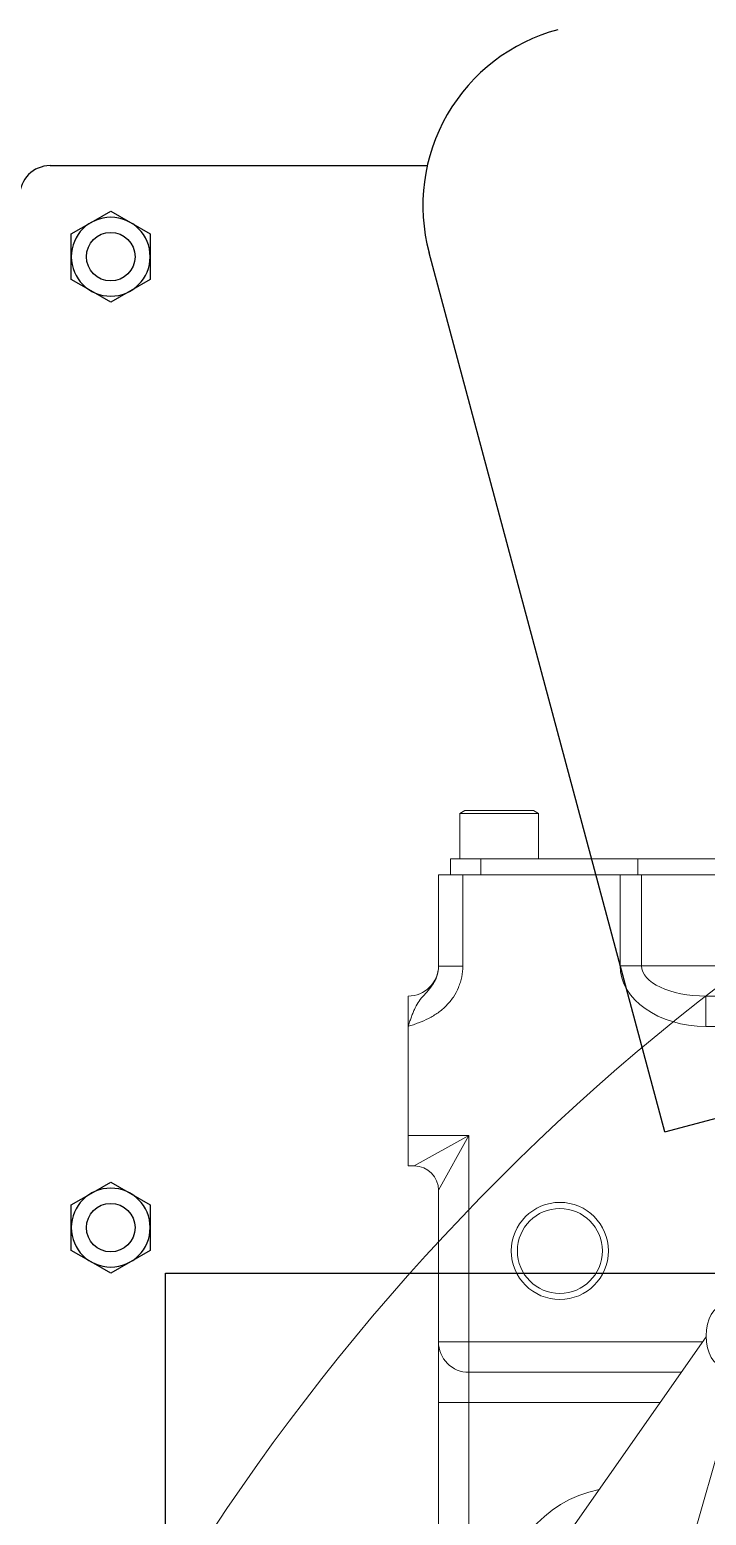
# Model space of a CAD drawing. Header units: millimetres. Extents: x 10462777 to 22643323, y 453826 to 1389191.
# Drawn here: x 11299770.5 to 11299882, y 584479.5 to 584724.3 of the extents above; entities that cross this region are included whole.
import ezdxf

# ---------------------------------------------------------------- set-up
doc = ezdxf.new("R2010")
doc.units = ezdxf.units.MM
doc.header["$LTSCALE"] = 200
doc.header["$MEASUREMENT"] = 0
doc.linetypes.add('CENTER2', pattern=[1.125, 0.75, -0.125, 0.125, -0.125])
doc.linetypes.add('PHANTOM', pattern=[2.5, 1.25, -0.25, 0.25, -0.25, 0.25, -0.25])
doc.layers.get('0').update_dxf_attribs({"linetype": 'CONTINUOUS'})
for name, color, linetype in [('2', 2, 'CONTINUOUS'), ('205', 4, 'CONTINUOUS'), ('DV1_DEFAULT', 7, 'CONTINUOUS')]:
    doc.layers.add(name, color=color, linetype=linetype)
doc.layers.add('LAYOUT', color=8, linetype='CONTINUOUS', lineweight=25)

# ---------------------------------------------------------------- blocks, each defined once
blk = doc.blocks.new('r710ic')
at = {"layer": 'DV1_DEFAULT', "color": 7, "linetype": 'Continuous', "lineweight": 0}
for p, q in [((271728.77, 103995.46), (271728.77, 104055.46)), ((271731.37, 103996.09), (271731.37, 104053.16)), ((271751.37, 104025.63), (271751.37, 104006.7)), ((271756.37, 104025.63), (271756.37, 104006.7)), ((271746.37, 103996.09), (271746.37, 104022.09)), ((272064.92, 103939.87), (271815.37, 104011.87)), ((271756.37, 104006.7), (271751.37, 104006.7)), ((271850.37, 103976.71), (271807.51, 104006.72)), ((271808.37, 103967.63), (271808.37, 104006.12)), ((271813.37, 104002.62), (271813.37, 103967.63)), ((271818.37, 103999.12), (271818.37, 103967.63)), ((271731.37, 103992.56), (271731.37, 103996.09)), ((271731.37, 103996.09), (271746.37, 103996.09)), ((271746.37, 103996.09), (271746.37, 103992.56)), ((271728.77, 103995.46), (271731.37, 103995.46)), ((271728.77, 103969.63), (271728.77, 103995.46)), ((271731.37, 103992.56), (271731.37, 103966.63)), ((271746.37, 103992.56), (271731.37, 103992.56)), ((271721.27, 103979.13), (271720.77, 103978.26)), ((271721.27, 103979.13), (271721.27, 103966.13)), ((271728.77, 103979.13), (271721.27, 103979.13)), ((271720.77, 103966.99), (271720.77, 103978.26)), ((271728.77, 103964.63), (271728.77, 103969.63)), ((271728.77, 103969.63), (271731.37, 103969.63)), ((271720.77, 103966.99), (271721.27, 103966.13)), ((271721.27, 103966.13), (271728.77, 103966.13)), ((271731.37, 103962.63), (271731.37, 103966.63)), ((271731.37, 103966.63), (271746.42, 103966.63)), ((271746.42, 103966.63), (271746.42, 103962.63)), ((271779.37, 103958.63), (271774.37, 103967.63)), ((271774.37, 103967.63), (271783.37, 103962.63)), ((271774.37, 103957.63), (271774.37, 103967.63)), ((271774.37, 103967.63), (271808.37, 103967.63)), ((271808.37, 103962.63), (271808.37, 103967.63)), ((271813.37, 103967.63), (271808.37, 103967.63)), ((271813.37, 103967.63), (271818.37, 103967.63)), ((271818.37, 103962.63), (271818.37, 103967.63)), ((271818.37, 103967.63), (271916.37, 103967.63)), ((271731.37, 103964.63), (271728.77, 103964.63)), ((271746.42, 103962.63), (271731.37, 103962.63)), ((271808.37, 103962.63), (271783.37, 103962.63)), ((271818.37, 103962.63), (271808.37, 103962.63)), ((271916.37, 103962.63), (271818.37, 103962.63)), ((271756.37, 103957.63), (271751.37, 103957.63)), ((271774.37, 103957.63), (271756.37, 103957.63)), ((271779.37, 103957.63), (271774.37, 103957.63)), ((271779.37, 103958.63), (271779.37, 103957.63))]:
    blk.add_line(p, q, dxfattribs=at)
at = {"layer": 'DV1_DEFAULT', "color": 3, "linetype": 'CENTER2', "lineweight": 0}
blk.add_circle((272041.37, 104232.63), 367.64, dxfattribs=at)
at = {"layer": 'DV1_DEFAULT', "color": 7, "linetype": 'Continuous', "lineweight": 0}
for radius in [8, 7]:
    blk.add_circle((271793.37, 103982.63), radius, dxfattribs=at)
for centre, radius, start, end in [((271851.37, 103992.63), 19, 190.7522, 271.8559), ((271808.37, 103967.63), 5, 270, 0), ((271746.37, 103957.63), 5, 0, 90), ((271783.37, 103958.63), 4, 90, 180)]:
    blk.add_arc(centre, radius, start, end, dxfattribs=at)
blk.add_ellipse((271807.37, 104009.59), major_axis=(5, 0), ratio=0.573576, dxfattribs=at)
for major_axis, ratio, start_param, end_param in [((0, -10.61), 0.471405, 0, 1.570796), ((0, 14.14), 0.707107, 3.141593, 4.712389)]:
    blk.add_ellipse((271746.37, 104006.7), major_axis=major_axis, ratio=ratio, start_param=start_param, end_param=end_param, dxfattribs=at)
for points, knots in [([(271746.42, 103966.63), (271747.03, 103966.63), (271747.62, 103966.57), (271748.51, 103966.39), (271748.8, 103966.32), (271749.38, 103966.14), (271749.66, 103966.04), (271750.5, 103965.69), (271751.03, 103965.41), (271752.03, 103964.74), (271752.51, 103964.35), (271753.36, 103963.51), (271753.75, 103963.05), (271754.28, 103962.32), (271754.45, 103962.06), (271754.76, 103961.54), (271754.91, 103961.28), (271755.32, 103960.47), (271755.56, 103959.91), (271755.88, 103959.06), (271755.98, 103958.78), (271756.13, 103958.35), (271756.18, 103958.2), (271756.27, 103957.92), (271756.32, 103957.77), (271756.37, 103957.63)], [0, 0, 0, 0, 0.125, 0.125, 0.1875, 0.1875, 0.25, 0.25, 0.375, 0.375, 0.5, 0.5, 0.625, 0.625, 0.6875, 0.6875, 0.75, 0.75, 0.875, 0.875, 0.9375, 0.9375, 0.96875, 0.96875, 1, 1, 1, 1]), ([(271756.37, 103957.63), (271756.25, 103957.67), (271756.12, 103957.71), (271755.88, 103957.79), (271755.76, 103957.83), (271755.4, 103957.95), (271755.17, 103958.03), (271754.71, 103958.2), (271754.48, 103958.29), (271754.03, 103958.46), (271753.81, 103958.56), (271753.18, 103958.84), (271752.8, 103959.04), (271752.09, 103959.49), (271751.76, 103959.74), (271751.11, 103960.31), (271750.79, 103960.61), (271750.09, 103961.23), (271749.7, 103961.53), (271749.07, 103961.92), (271748.85, 103962.04), (271748.39, 103962.25), (271748.15, 103962.34), (271747.43, 103962.55), (271746.93, 103962.63), (271746.42, 103962.63)], [0, 0, 0, 0, 0.03125, 0.03125, 0.0625, 0.0625, 0.125, 0.125, 0.1875, 0.1875, 0.25, 0.25, 0.375, 0.375, 0.5, 0.5, 0.625, 0.625, 0.75, 0.75, 0.8125, 0.8125, 0.875, 0.875, 1, 1, 1, 1])]:
    blk.add_open_spline(points, degree=3, knots=knots, dxfattribs=at)
at = {"layer": 'LAYOUT', "color": 3}
blk.add_circle((272041.37, 104232.63), 2050.12, dxfattribs=at)
blk = doc.blocks.new('A$C7DA30AB0')
at = {"layer": 'LAYOUT', "color": 6, "linetype": 'PHANTOM'}
blk.add_circle((3030.45, 3025.99, 0), 2693.02, dxfattribs=at)

msp = doc.modelspace()

# ---------------------------------------------------------------- linework, layer by layer
at = {"layer": '2', "color": 252, "linetype": 'Continuous'}
for p, q in [((11299773.86754, 584701.94199, 0), (11299836.04461, 584701.94199, 0)), ((11299792.86781, 584446.41406, 0), (11299792.86781, 584519.4394, 0)), ((11299792.86781, 584446.41406, 0), (11299792.86781, 584519.4394, 0)), ((11299792.86781, 584519.4394, 0), (11299822.86824, 584519.4394, 0)), ((11299792.86781, 584519.4394, 0), (11299822.86824, 584519.4394, 0)), ((11299822.86824, 584519.4394, 0), (11299910.36932, 584519.4394, 0)), ((11299822.86824, 584519.4394, 0), (11299910.36932, 584519.4394, 0))]:
    msp.add_line(p, q, dxfattribs=at)
at = {"layer": '2', "color": 60, "linetype": 'Continuous'}
for p, q in [((11299780.61764, 584692.57102, 0), (11299783.86768, 584694.44744, 0)), ((11299783.86768, 584694.44744, 0), (11299787.11773, 584692.57102, 0)), ((11299777.36759, 584690.69461, 0), (11299780.61764, 584692.57102, 0)), ((11299777.36759, 584686.94178, 0), (11299777.36759, 584690.69461, 0)), ((11299787.11773, 584692.57102, 0), (11299790.36777, 584690.69461, 0)), ((11299790.36777, 584690.69461, 0), (11299790.36777, 584686.94178, 0)), ((11299777.36759, 584683.18895, 0), (11299777.36759, 584686.94178, 0)), ((11299790.36777, 584686.94178, 0), (11299790.36777, 584683.18895, 0)), ((11299780.61764, 584681.31253, 0), (11299777.36759, 584683.18895, 0)), ((11299783.86768, 584679.43612, 0), (11299780.61764, 584681.31253, 0)), ((11299787.11773, 584681.31253, 0), (11299783.86768, 584679.43612, 0)), ((11299790.36777, 584683.18895, 0), (11299787.11773, 584681.31253, 0)), ((11299780.61764, 584532.56875, 0), (11299783.86768, 584534.44516, 0)), ((11299783.86768, 584534.44516, 0), (11299787.11773, 584532.56875, 0)), ((11299777.36759, 584530.69233, 0), (11299780.61764, 584532.56875, 0)), ((11299787.11773, 584532.56875, 0), (11299790.36777, 584530.69233, 0)), ((11299777.36759, 584526.9395, 0), (11299777.36759, 584530.69233, 0)), ((11299790.36777, 584530.69233, 0), (11299790.36777, 584526.9395, 0)), ((11299777.36759, 584523.18667, 0), (11299777.36759, 584526.9395, 0)), ((11299790.36777, 584526.9395, 0), (11299790.36777, 584523.18667, 0)), ((11299780.61764, 584521.31026, 0), (11299777.36759, 584523.18667, 0)), ((11299790.36777, 584523.18667, 0), (11299787.11773, 584521.31026, 0)), ((11299783.86768, 584519.43384, 0), (11299780.61764, 584521.31026, 0)), ((11299787.11773, 584521.31026, 0), (11299783.86768, 584519.43384, 0))]:
    msp.add_line(p, q, dxfattribs=at)
at = {"layer": '2', "color": 60, "linetype": 'Continuous', "extrusion": (0, 0, -1)}
for centre in [(-11299783.86768, 584686.94178, 0), (-11299783.86768, 584526.9395, 0)]:
    msp.add_circle(centre, 6.50009, dxfattribs=at)
at = {"layer": '2', "color": 252, "linetype": 'Continuous'}
for centre in [(11299783.86768, 584686.94178, 0), (11299783.86768, 584526.9395, 0)]:
    msp.add_circle(centre, 4.00006, dxfattribs=at)
msp.add_arc((11299773.86754, 584696.94192, 0), 5.00007, 90, 180, dxfattribs=at)
at = {"layer": '205', "color": 252, "linetype": 'Continuous'}
for q in [(11299836.32911, 584687.60334, 0), (11299910.37052, 584552.14905, 0)]:
    msp.add_line((11299875.15252, 584542.71241, 0), q, dxfattribs=at)
msp.add_arc((11299865.30729, 584695.36803, 0), 30.00043, 105, 195.0000001, dxfattribs=at)

# ---------------------------------------------------------------- block references
at = {"ltscale": 10}
msp.add_blockref('A$C7DA30AB0', (11294684.4077, 580408.4363, 0), dxfattribs=at)
at = {"layer": 'LAYOUT', "color": 2, "rotation": 270}
msp.add_blockref('r710ic', (11195875.24796, 856316.46559, 0), dxfattribs=at)

doc.saveas('drawing.dxf')
